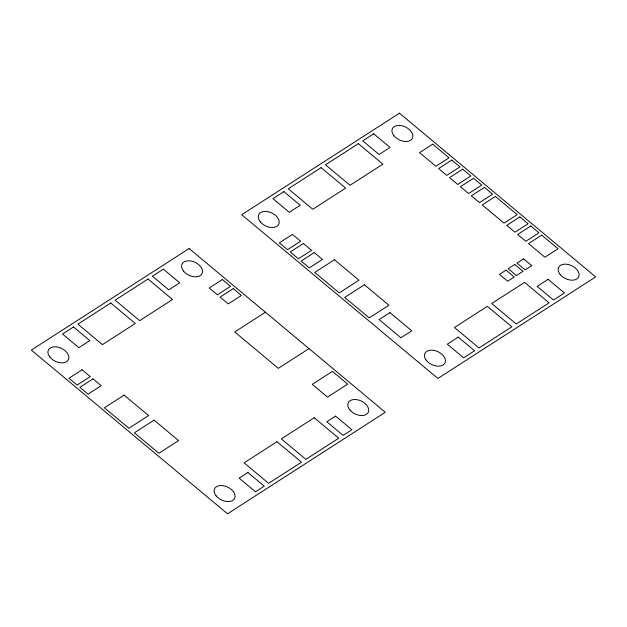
<?xml version="1.0" encoding="UTF-8"?>
<svg xmlns="http://www.w3.org/2000/svg" width="627" height="627" viewBox="0 0 627 627"><rect width="100%" height="100%" fill="white"/><g stroke="black" fill="none" stroke-linecap="round" stroke-linejoin="round"><path stroke-width="0.94" d="M265.409 312.23L234.733 331.973L278.325 368.355L309.001 348.612M189.119 248.558L31.35 350.085L227.53 513.803L385.291 412.284L189.119 248.558M399.47 113.197L241.708 214.716L437.881 378.442L595.65 276.915L399.47 113.197M73.516 326.98L62.559 334.026L78.908 347.671L89.865 340.618L73.516 326.98M110.767 303.006L77.897 324.159L102.42 344.623L135.291 323.469L110.767 303.006M148.019 279.039L115.149 300.184L139.672 320.648L172.543 299.502L148.019 279.039M163.357 269.163L152.4 276.217L168.749 289.862L179.706 282.808L163.357 269.163M283.874 191.611L272.917 198.665L289.266 212.302L300.223 205.256L283.874 191.611M321.126 167.644L288.255 188.79L312.779 209.253L345.642 188.108L321.126 167.644M358.37 143.669L325.507 164.823L350.031 185.286L382.893 164.133L358.37 143.669M373.708 133.802L362.759 140.848L379.1 154.493L390.057 147.439L373.708 133.802M82.106 369.773L68.962 378.238L77.137 385.056L90.28 376.6L82.106 369.773M222.35 279.532L209.199 287.989L217.373 294.815L230.524 286.351L222.35 279.532M292.464 234.412L279.321 242.868L287.495 249.687L300.639 241.23L292.464 234.412M432.701 144.163L419.557 152.627L435.906 166.273L449.05 157.808L432.701 144.163M93.008 378.873L79.864 387.329L88.039 394.156L101.182 385.691L93.008 378.873M233.244 288.624L220.101 297.088L228.275 303.907L241.419 295.45L233.244 288.624M303.366 243.503L290.215 251.968L298.389 258.786L311.541 250.33L303.366 243.503M451.777 160.081L438.626 168.545L446.8 175.364L459.952 166.907L451.777 160.081M314.26 252.603L301.117 261.059L309.291 267.886L322.435 259.421L314.26 252.603M462.671 169.18L449.528 177.637L457.702 184.463L470.846 175.999L462.671 169.18M124.107 395.104L104.38 407.793L128.903 428.265L148.623 415.568L124.107 395.104M334.457 259.743L314.738 272.431L339.262 292.895L358.981 280.206L334.457 259.743M473.573 178.272L460.422 186.736L468.596 193.555L481.748 185.098L473.573 178.272M484.475 187.371L471.324 195.828L479.498 202.654L492.642 194.19L484.475 187.371M495.369 196.463L482.226 204.927L504.022 223.118L517.165 214.653L495.369 196.463M154.077 420.121L134.358 432.81L158.874 453.274L178.601 440.585L154.077 420.121M364.428 284.752L344.709 297.441L369.232 317.905L388.952 305.216L364.428 284.752M519.893 216.934L506.741 225.391L514.916 232.209L528.067 223.753L519.893 216.934M389.963 312.622L379.123 319.598L400.919 337.788L411.759 330.813L389.963 312.622M530.795 226.026L517.643 234.49L525.818 241.309L538.961 232.844L530.795 226.026M541.689 235.125L528.545 243.582L544.894 257.227L558.038 248.762L541.689 235.125M332.428 371.396L312.262 384.367L327.521 397.103L347.679 384.132L332.428 371.396M506.036 270.143L499.468 274.375L507.643 281.194L514.211 276.969L506.036 270.143M514.806 264.508L508.231 268.732L516.405 275.559L522.981 271.326L514.806 264.508M523.569 258.865L516.993 263.097L525.167 269.916L531.743 265.683L523.569 258.865M276.969 441.714L244.107 462.867L268.63 483.331L301.493 462.177L276.969 441.714M314.221 417.747L281.358 438.892L305.874 459.356L338.745 438.21L314.221 417.747M487.328 306.352L454.457 327.498L478.981 347.961L511.851 326.816L487.328 306.352M524.58 282.377L491.709 303.531L516.233 323.994L549.103 302.841L524.58 282.377M247.9 472.507L239.13 478.15L255.479 491.787L264.241 486.152L247.9 472.507M335.547 416.109L326.777 421.744L343.126 435.389L351.896 429.746L335.547 416.109M458.251 337.138L447.294 344.192L463.643 357.837L474.6 350.783L458.251 337.138M548.092 279.328L537.135 286.382L553.484 300.019L564.441 292.974L548.092 279.328M49.925 357.155A11.106 7.156 25.4 0 0 67.982 360.329A11.106 7.156 25.4 0 0 57.253 347.021A11.106 7.156 25.4 0 0 49.925 357.155M349.795 409.854A11.106 7.156 25.4 0 0 367.853 413.028A11.106 7.156 25.4 0 0 357.124 399.712A11.106 7.156 25.4 0 0 349.795 409.854M260.276 221.793A11.106 7.156 25.4 0 0 278.341 224.968A11.106 7.156 25.4 0 0 267.611 211.652A11.106 7.156 25.4 0 0 260.276 221.793M183.586 271.138A11.106 7.156 25.4 0 0 201.651 274.312A11.106 7.156 25.4 0 0 190.921 261.004A11.106 7.156 25.4 0 0 183.586 271.138M216.127 495.863A11.106 7.156 25.4 0 0 234.192 499.037A11.106 7.156 25.4 0 0 223.463 485.729A11.106 7.156 25.4 0 0 216.127 495.863M426.485 360.501A11.106 7.156 25.4 0 0 444.543 363.676A11.106 7.156 25.4 0 0 433.821 350.36A11.106 7.156 25.4 0 0 426.485 360.501M393.944 135.777A11.106 7.156 25.4 0 0 412.002 138.951A11.106 7.156 25.4 0 0 401.272 125.643A11.106 7.156 25.4 0 0 393.944 135.777M560.146 274.485A11.106 7.156 25.4 0 0 578.212 277.659A11.106 7.156 25.4 0 0 567.482 264.351A11.106 7.156 25.4 0 0 560.146 274.485"/></g></svg>
